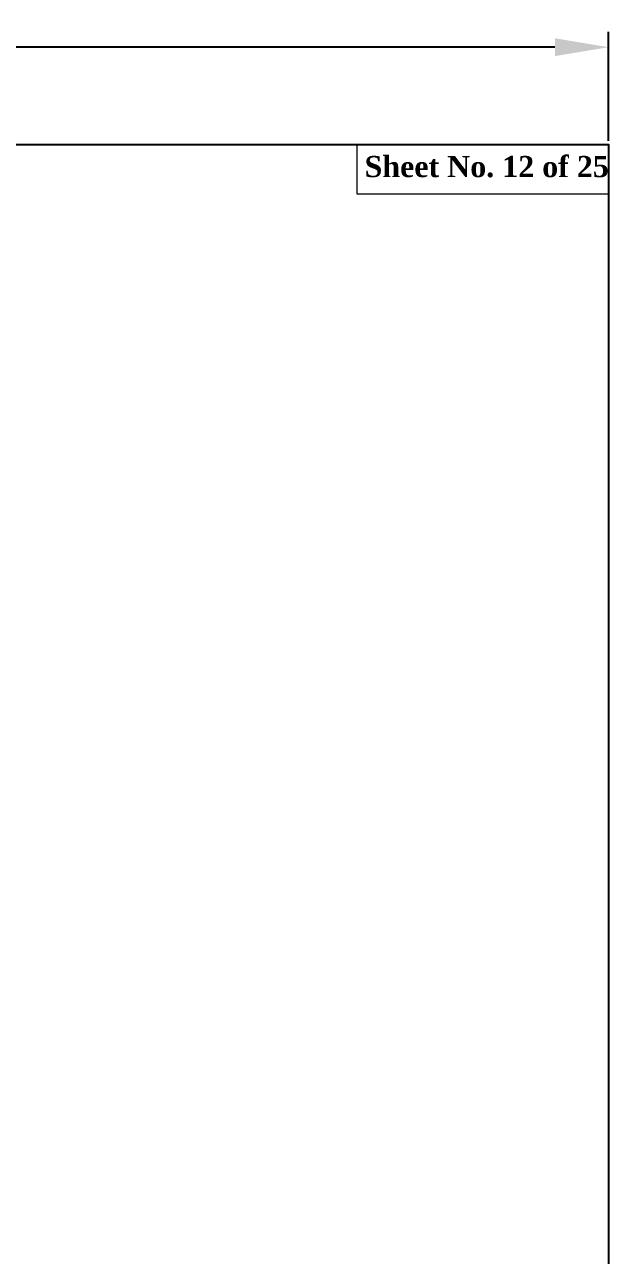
# Model space of a CAD drawing. Extents: x -358915 to 1258323, y -1667244 to -305611.
# Drawn here: x 542446 to 546264, y -1476862 to -1468813 of the extents above; entities that cross this region are included whole.
import ezdxf

# ---------------------------------------------------------------- set-up
doc = ezdxf.new("R2010")
doc.units = 0
doc.header["$LTSCALE"] = 300
doc.header["$MEASUREMENT"] = 0
doc.layers.get('DEFPOINTS').update_dxf_attribs({"linetype": 'CONTINUOUS'})
doc.layers.add('LINE', color=7, linetype='CONTINUOUS')
doc.dimstyles.new('3', dxfattribs={"dimtxt": 225, "dimasz": 350, "dimexe": 100, "dimexo": 25, "dimgap": 9, "dimtad": 0, "dimdec": 0, "dimzin": 0, "dimdsep": 46, "dimtxsty": 'Standard', "dimcen": 0, "dimclrd": 5, "dimclre": 6, "dimclrt": 256, "dimadec": 0, "dimazin": 0, "dimtfac": 1, "dimtdec": 0, "dimtofl": 0, "dimtmove": 2, "dimatfit": 3, "dimfxl": 1, "dimtolj": 1, "dimtzin": 0, "dimarcsym": 0})

# ---------------------------------------------------------------- blocks, each defined once
blk = doc.blocks.new('*D1504')
at = {"layer": 'DEFPOINTS', "color": 0, "ltscale": 0.5, "transparency": 16777216}
for p in [(546264.1, -1468960.6), (529390.9, -1469596.9), (546264.1, -1469596.9)]:
    blk.add_point(p, dxfattribs=at)
at = {"layer": 'LINE', "color": 6, "lineweight": -2, "ltscale": 0.5, "transparency": 16777216}
for p, q in [((529390.9, -1469571.9), (529390.9, -1468860.6)), ((546264.1, -1469571.9), (546264.1, -1468860.6))]:
    blk.add_line(p, q, dxfattribs=at)
at = {"layer": 'LINE', "color": 5, "lineweight": -2, "ltscale": 0.5, "transparency": 16777216}
for p, q in [((529740.9, -1468960.6), (537331, -1468960.6)), ((545914.1, -1468960.6), (538324, -1468960.6))]:
    blk.add_line(p, q, dxfattribs=at)
at = {"layer": 'LINE', "color": 5, "ltscale": 0.5, "transparency": 16777216}
for points in [[(529740.9, -1468902.2), (529740.9, -1469018.9), (529390.9, -1468960.6)], [(545914.1, -1468902.2), (545914.1, -1469018.9), (546264.1, -1468960.6)]]:
    blk.add_solid(points, dxfattribs=at)
at = {"layer": 'LINE', "ltscale": 0.5, "transparency": 16777216, "insert": (537827.5, -1468960.6), "char_height": 225, "attachment_point": 5}
blk.add_mtext('\\A1;16873', dxfattribs=at)

msp = doc.modelspace()

# ---------------------------------------------------------------- linework, layer by layer
at = {"layer": 'LINE'}
msp.add_lwpolyline([(546264.1, -1481528.7), (529390.9, -1481528.7), (529390.9, -1469596.9), (546264.1, -1469596.9)], close=True, dxfattribs=at)
at = {"layer": 'LINE', "lineweight": 9}
msp.add_lwpolyline([(546264.1, -1469596.9), (544620, -1469596.9), (544620, -1469919.4), (546264.1, -1469919.4)], close=True, dxfattribs=at)

# ---------------------------------------------------------------- texts
at = {"layer": 'LINE', "color": 7, "lineweight": 9, "insert": (544669.5, -1469671.9), "char_height": 138.463, "width": 4973.534, "attachment_point": 1}
msp.add_mtext('{\\fTimes New Roman|b1|i0|c0|p18;Sheet No. 12 of 25}', dxfattribs=at)

# ---------------------------------------------------------------- dimensions: what is measured, and where the dimension line sits
at = {"layer": 'LINE', "color": 3, "ltscale": 0.5}
dim = msp.add_linear_dim(base=(546264.1, -1468960.6), p1=(529390.9, -1469596.9), p2=(546264.1, -1469596.9), dimstyle='3', override={"dimfxl": 700}, dxfattribs=at)
dim.commit()
dim.dimension.update_dxf_attribs({"geometry": '*D1504', "text_midpoint": (537827.5, -1468960.6)})

doc.saveas('drawing.dxf')
